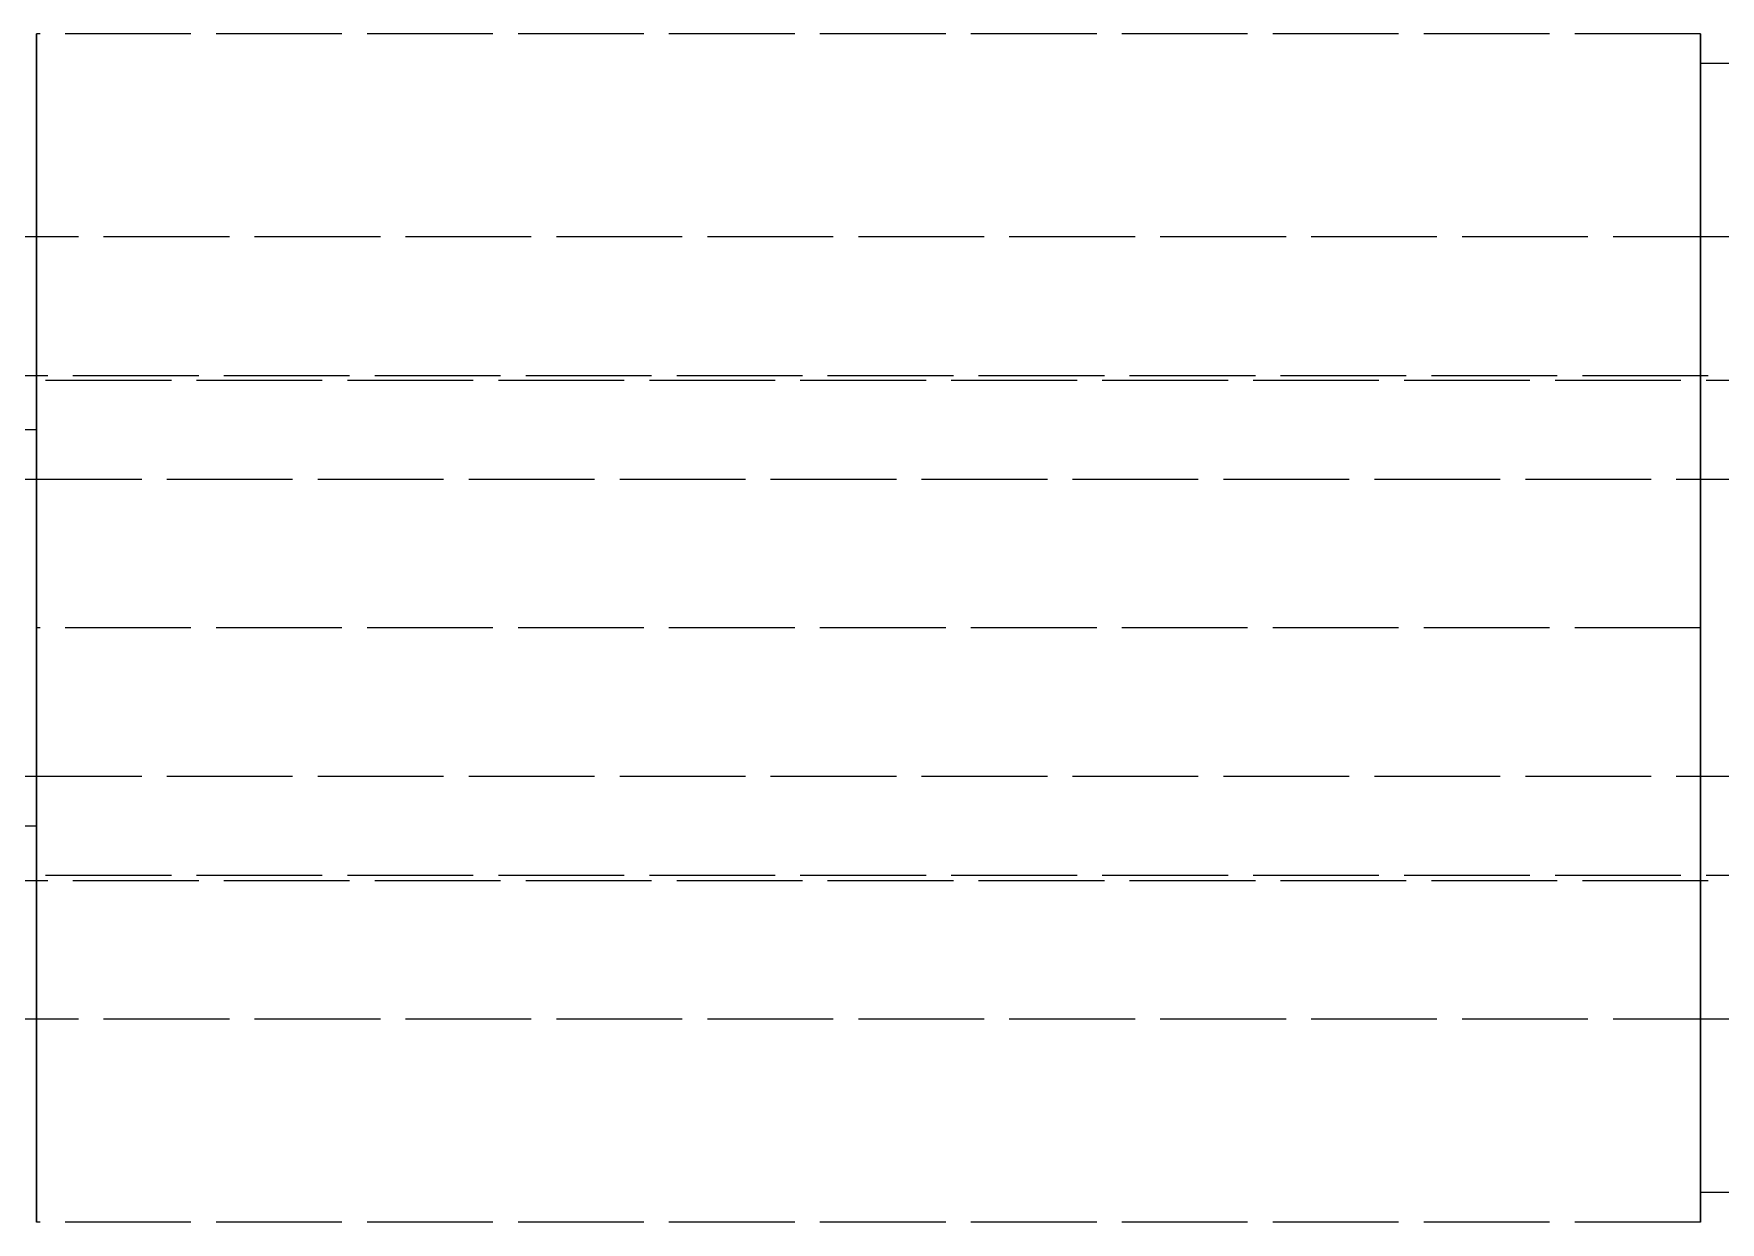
# Model space of a CAD drawing. Header units: millimetres. Extents: x -13 to 272, y -50 to 160.
# Drawn here: x 105.35 to 122.38, y 10.39 to 22.39 of the extents above; entities that cross this region are included whole.
import ezdxf

# ---------------------------------------------------------------- set-up
doc = ezdxf.new("R2010")
doc.units = ezdxf.units.MM
doc.linetypes.add('DASHED', pattern=[1.524, 1.27, -0.254])
doc.layers.add('HIDDEN', color=8, linetype='DASHED')

msp = doc.modelspace()

# ---------------------------------------------------------------- linework, layer by layer
at = {"layer": 'HIDDEN'}
for points in [[(105.375, 16.395), (105.375, 16.49024), (105.375, 16.58548), (105.375, 16.68071), (105.375, 16.77595), (105.375, 16.87119), (105.375, 16.96643), (105.375, 17.06167), (105.375, 17.1569), (105.375, 17.25214), (105.375, 17.34738), (105.375, 17.44262), (105.375, 17.53786), (105.375, 17.6331), (105.375, 17.72833), (105.375, 17.82357), (105.375, 17.91881), (105.375, 18.01405), (105.375, 18.10929), (105.375, 18.20452), (105.375, 18.29976), (105.375, 18.395), (105.375, 18.49024), (105.375, 18.58548), (105.375, 18.68071), (105.375, 18.77595), (105.375, 18.87119), (105.375, 18.96643), (105.375, 19.06167), (105.375, 19.1569), (105.375, 19.25214), (105.375, 19.34738), (105.375, 19.44262), (105.375, 19.53786), (105.375, 19.6331), (105.375, 19.72833), (105.375, 19.82357), (105.375, 19.91881), (105.375, 20.01405), (105.375, 20.10929), (105.375, 20.20452), (105.375, 20.29976), (105.375, 20.395), (105.375, 20.49024), (105.375, 20.58548), (105.375, 20.68071), (105.375, 20.77595), (105.375, 20.87119), (105.375, 20.96643), (105.375, 21.06167), (105.375, 21.1569), (105.375, 21.25214), (105.375, 21.34738), (105.375, 21.44262), (105.375, 21.53786), (105.375, 21.6331), (105.375, 21.72833), (105.375, 21.82357), (105.375, 21.91881), (105.375, 22.01405), (105.375, 22.10929), (105.375, 22.20452), (105.375, 22.29976), (105.375, 22.395)], [(105.375, 22.395), (105.375, 22.20452), (105.375, 22.01405), (105.375, 21.82357), (105.375, 21.6331), (105.375, 21.44262), (105.375, 21.25214), (105.375, 21.06167), (105.375, 20.87119), (105.375, 20.68071), (105.375, 20.49024), (105.375, 20.29976), (105.375, 20.10929), (105.375, 19.91881), (105.375, 19.72833), (105.375, 19.53786), (105.375, 19.34738), (105.375, 19.1569), (105.375, 18.96643), (105.375, 18.77595), (105.375, 18.58548), (105.375, 18.395), (105.375, 18.20452), (105.375, 18.01405), (105.375, 17.82357), (105.375, 17.6331), (105.375, 17.44262), (105.375, 17.25214), (105.375, 17.06167), (105.375, 16.87119), (105.375, 16.68071), (105.375, 16.49024), (105.375, 16.29976), (105.375, 16.10929), (105.375, 15.91881), (105.375, 15.72833), (105.375, 15.53786), (105.375, 15.34738), (105.375, 15.1569), (105.375, 14.96643), (105.375, 14.77595), (105.375, 14.58548), (105.375, 14.395), (105.375, 14.20452), (105.375, 14.01405), (105.375, 13.82357), (105.375, 13.6331), (105.375, 13.44262), (105.375, 13.25214), (105.375, 13.06167), (105.375, 12.87119), (105.375, 12.68071), (105.375, 12.49024), (105.375, 12.29976), (105.375, 12.10929), (105.375, 11.91881), (105.375, 11.72833), (105.375, 11.53786), (105.375, 11.34738), (105.375, 11.1569), (105.375, 10.96643), (105.375, 10.77595), (105.375, 10.58548), (105.375, 10.395)], [(122.175, 22.395), (105.375, 22.395)], [(122.175, 16.395), (122.175, 16.49024), (122.175, 16.58548), (122.175, 16.68071), (122.175, 16.77595), (122.175, 16.87119), (122.175, 16.96643), (122.175, 17.06167), (122.175, 17.1569), (122.175, 17.25214), (122.175, 17.34738), (122.175, 17.44262), (122.175, 17.53786), (122.175, 17.6331), (122.175, 17.72833), (122.175, 17.82357), (122.175, 17.91881), (122.175, 18.01405), (122.175, 18.10929), (122.175, 18.20452), (122.175, 18.29976), (122.175, 18.395), (122.175, 18.49024), (122.175, 18.58548), (122.175, 18.68071), (122.175, 18.77595), (122.175, 18.87119), (122.175, 18.96643), (122.175, 19.06167), (122.175, 19.1569), (122.175, 19.25214), (122.175, 19.34738), (122.175, 19.44262), (122.175, 19.53786), (122.175, 19.6331), (122.175, 19.72833), (122.175, 19.82357), (122.175, 19.91881), (122.175, 20.01405), (122.175, 20.10929), (122.175, 20.20452), (122.175, 20.29976), (122.175, 20.395), (122.175, 20.49024), (122.175, 20.58548), (122.175, 20.68071), (122.175, 20.77595), (122.175, 20.87119), (122.175, 20.96643), (122.175, 21.06167), (122.175, 21.1569), (122.175, 21.25214), (122.175, 21.34738), (122.175, 21.44262), (122.175, 21.53786), (122.175, 21.6331), (122.175, 21.72833), (122.175, 21.82357), (122.175, 21.91881), (122.175, 22.01405), (122.175, 22.10929), (122.175, 22.20452), (122.175, 22.29976), (122.175, 22.395)], [(122.175, 22.395), (122.175, 22.20452), (122.175, 22.01405), (122.175, 21.82357), (122.175, 21.6331), (122.175, 21.44262), (122.175, 21.25214), (122.175, 21.06167), (122.175, 20.87119), (122.175, 20.68071), (122.175, 20.49024), (122.175, 20.29976), (122.175, 20.10929), (122.175, 19.91881), (122.175, 19.72833), (122.175, 19.53786), (122.175, 19.34738), (122.175, 19.1569), (122.175, 18.96643), (122.175, 18.77595), (122.175, 18.58548), (122.175, 18.395), (122.175, 18.20452), (122.175, 18.01405), (122.175, 17.82357), (122.175, 17.6331), (122.175, 17.44262), (122.175, 17.25214), (122.175, 17.06167), (122.175, 16.87119), (122.175, 16.68071), (122.175, 16.49024), (122.175, 16.29976), (122.175, 16.10929), (122.175, 15.91881), (122.175, 15.72833), (122.175, 15.53786), (122.175, 15.34738), (122.175, 15.1569), (122.175, 14.96643), (122.175, 14.77595), (122.175, 14.58548), (122.175, 14.395), (122.175, 14.20452), (122.175, 14.01405), (122.175, 13.82357), (122.175, 13.6331), (122.175, 13.44262), (122.175, 13.25214), (122.175, 13.06167), (122.175, 12.87119), (122.175, 12.68071), (122.175, 12.49024), (122.175, 12.29976), (122.175, 12.10929), (122.175, 11.91881), (122.175, 11.72833), (122.175, 11.53786), (122.175, 11.34738), (122.175, 11.1569), (122.175, 10.96643), (122.175, 10.77595), (122.175, 10.58548), (122.175, 10.395)], [(122.175, 16.395), (122.175, 16.48548), (122.175, 16.57595), (122.175, 16.66643), (122.175, 16.7569), (122.175, 16.84738), (122.175, 16.93786), (122.175, 17.02833), (122.175, 17.11881), (122.175, 17.20929), (122.175, 17.29976), (122.175, 17.39024), (122.175, 17.48071), (122.175, 17.57119), (122.175, 17.66167), (122.175, 17.75214), (122.175, 17.84262), (122.175, 17.9331), (122.175, 18.02357), (122.175, 18.11405), (122.175, 18.20452), (122.175, 18.295), (122.175, 18.38548), (122.175, 18.47595), (122.175, 18.56643), (122.175, 18.6569), (122.175, 18.74738), (122.175, 18.83786), (122.175, 18.92833), (122.175, 19.01881), (122.175, 19.10929), (122.175, 19.19976), (122.175, 19.29024), (122.175, 19.38071), (122.175, 19.47119), (122.175, 19.56167), (122.175, 19.65214), (122.175, 19.74262), (122.175, 19.8331), (122.175, 19.92357), (122.175, 20.01405), (122.175, 20.10452), (122.175, 20.195), (122.175, 20.28548), (122.175, 20.37595), (122.175, 20.46643), (122.175, 20.5569), (122.175, 20.64738), (122.175, 20.73786), (122.175, 20.82833), (122.175, 20.91881), (122.175, 21.00929), (122.175, 21.09976), (122.175, 21.19024), (122.175, 21.28071), (122.175, 21.37119), (122.175, 21.46167), (122.175, 21.55214), (122.175, 21.64262), (122.175, 21.7331), (122.175, 21.82357), (122.175, 21.91405), (122.175, 22.00452), (122.175, 22.095)], [(122.175, 22.095), (122.175, 21.91405), (122.175, 21.7331), (122.175, 21.55214), (122.175, 21.37119), (122.175, 21.19024), (122.175, 21.00929), (122.175, 20.82833), (122.175, 20.64738), (122.175, 20.46643), (122.175, 20.28548), (122.175, 20.10452), (122.175, 19.92357), (122.175, 19.74262), (122.175, 19.56167), (122.175, 19.38071), (122.175, 19.19976), (122.175, 19.01881), (122.175, 18.83786), (122.175, 18.6569), (122.175, 18.47595), (122.175, 18.295), (122.175, 18.11405), (122.175, 17.9331), (122.175, 17.75214), (122.175, 17.57119), (122.175, 17.39024), (122.175, 17.20929), (122.175, 17.02833), (122.175, 16.84738), (122.175, 16.66643), (122.175, 16.48548), (122.175, 16.30452), (122.175, 16.12357), (122.175, 15.94262), (122.175, 15.76167), (122.175, 15.58071), (122.175, 15.39976), (122.175, 15.21881), (122.175, 15.03786), (122.175, 14.8569), (122.175, 14.67595), (122.175, 14.495), (122.175, 14.31405), (122.175, 14.1331), (122.175, 13.95214), (122.175, 13.77119), (122.175, 13.59024), (122.175, 13.40929), (122.175, 13.22833), (122.175, 13.04738), (122.175, 12.86643), (122.175, 12.68548), (122.175, 12.50452), (122.175, 12.32357), (122.175, 12.14262), (122.175, 11.96167), (122.175, 11.78071), (122.175, 11.59976), (122.175, 11.41881), (122.175, 11.23786), (122.175, 11.0569), (122.175, 10.87595), (122.175, 10.695)], [(122.575, 22.095), (122.175, 22.095)], [(142.375, 20.345), (104.175, 20.345)], [(95.075, 18.945), (142.375, 18.945)], [(147.885, 18.895), (90.575, 18.895)], [(105.375, 18.395), (104.375, 18.395)], [(105.375, 16.395), (105.375, 16.42675), (105.375, 16.45849), (105.375, 16.49024), (105.375, 16.52198), (105.375, 16.55373), (105.375, 16.58548), (105.375, 16.61722), (105.375, 16.64897), (105.375, 16.68071), (105.375, 16.71246), (105.375, 16.74421), (105.375, 16.77595), (105.375, 16.8077), (105.375, 16.83944), (105.375, 16.87119), (105.375, 16.90294), (105.375, 16.93468), (105.375, 16.96643), (105.375, 16.99817), (105.375, 17.02992), (105.375, 17.06167), (105.375, 17.09341), (105.375, 17.12516), (105.375, 17.1569), (105.375, 17.18865), (105.375, 17.2204), (105.375, 17.25214), (105.375, 17.28389), (105.375, 17.31563), (105.375, 17.34738), (105.375, 17.37913), (105.375, 17.41087), (105.375, 17.44262), (105.375, 17.47437), (105.375, 17.50611), (105.375, 17.53786), (105.375, 17.5696), (105.375, 17.60135), (105.375, 17.6331), (105.375, 17.66484), (105.375, 17.69659), (105.375, 17.72833), (105.375, 17.76008), (105.375, 17.79183), (105.375, 17.82357), (105.375, 17.85532), (105.375, 17.88706), (105.375, 17.91881), (105.375, 17.95056), (105.375, 17.9823), (105.375, 18.01405), (105.375, 18.04579), (105.375, 18.07754), (105.375, 18.10929), (105.375, 18.14103), (105.375, 18.17278), (105.375, 18.20452), (105.375, 18.23627), (105.375, 18.26802), (105.375, 18.29976), (105.375, 18.33151), (105.375, 18.36325), (105.375, 18.395)], [(105.375, 18.395), (105.375, 18.33151), (105.375, 18.26802), (105.375, 18.20452), (105.375, 18.14103), (105.375, 18.07754), (105.375, 18.01405), (105.375, 17.95056), (105.375, 17.88706), (105.375, 17.82357), (105.375, 17.76008), (105.375, 17.69659), (105.375, 17.6331), (105.375, 17.5696), (105.375, 17.50611), (105.375, 17.44262), (105.375, 17.37913), (105.375, 17.31563), (105.375, 17.25214), (105.375, 17.18865), (105.375, 17.12516), (105.375, 17.06167), (105.375, 16.99817), (105.375, 16.93468), (105.375, 16.87119), (105.375, 16.8077), (105.375, 16.74421), (105.375, 16.68071), (105.375, 16.61722), (105.375, 16.55373), (105.375, 16.49024), (105.375, 16.42675), (105.375, 16.36325), (105.375, 16.29976), (105.375, 16.23627), (105.375, 16.17278), (105.375, 16.10929), (105.375, 16.04579), (105.375, 15.9823), (105.375, 15.91881), (105.375, 15.85532), (105.375, 15.79183), (105.375, 15.72833), (105.375, 15.66484), (105.375, 15.60135), (105.375, 15.53786), (105.375, 15.47437), (105.375, 15.41087), (105.375, 15.34738), (105.375, 15.28389), (105.375, 15.2204), (105.375, 15.1569), (105.375, 15.09341), (105.375, 15.02992), (105.375, 14.96643), (105.375, 14.90294), (105.375, 14.83944), (105.375, 14.77595), (105.375, 14.71246), (105.375, 14.64897), (105.375, 14.58548), (105.375, 14.52198), (105.375, 14.45849), (105.375, 14.395)], [(147.585, 17.895), (90.875, 17.895)], [(122.175, 16.395), (105.375, 16.395)], [(105.375, 10.395), (105.375, 10.49024), (105.375, 10.58548), (105.375, 10.68071), (105.375, 10.77595), (105.375, 10.87119), (105.375, 10.96643), (105.375, 11.06167), (105.375, 11.1569), (105.375, 11.25214), (105.375, 11.34738), (105.375, 11.44262), (105.375, 11.53786), (105.375, 11.6331), (105.375, 11.72833), (105.375, 11.82357), (105.375, 11.91881), (105.375, 12.01405), (105.375, 12.10929), (105.375, 12.20452), (105.375, 12.29976), (105.375, 12.395), (105.375, 12.49024), (105.375, 12.58548), (105.375, 12.68071), (105.375, 12.77595), (105.375, 12.87119), (105.375, 12.96643), (105.375, 13.06167), (105.375, 13.1569), (105.375, 13.25214), (105.375, 13.34738), (105.375, 13.44262), (105.375, 13.53786), (105.375, 13.6331), (105.375, 13.72833), (105.375, 13.82357), (105.375, 13.91881), (105.375, 14.01405), (105.375, 14.10929), (105.375, 14.20452), (105.375, 14.29976), (105.375, 14.395), (105.375, 14.49024), (105.375, 14.58548), (105.375, 14.68071), (105.375, 14.77595), (105.375, 14.87119), (105.375, 14.96643), (105.375, 15.06167), (105.375, 15.1569), (105.375, 15.25214), (105.375, 15.34738), (105.375, 15.44262), (105.375, 15.53786), (105.375, 15.6331), (105.375, 15.72833), (105.375, 15.82357), (105.375, 15.91881), (105.375, 16.01405), (105.375, 16.10929), (105.375, 16.20452), (105.375, 16.29976), (105.375, 16.395)], [(105.375, 14.395), (105.375, 14.42675), (105.375, 14.45849), (105.375, 14.49024), (105.375, 14.52198), (105.375, 14.55373), (105.375, 14.58548), (105.375, 14.61722), (105.375, 14.64897), (105.375, 14.68071), (105.375, 14.71246), (105.375, 14.74421), (105.375, 14.77595), (105.375, 14.8077), (105.375, 14.83944), (105.375, 14.87119), (105.375, 14.90294), (105.375, 14.93468), (105.375, 14.96643), (105.375, 14.99817), (105.375, 15.02992), (105.375, 15.06167), (105.375, 15.09341), (105.375, 15.12516), (105.375, 15.1569), (105.375, 15.18865), (105.375, 15.2204), (105.375, 15.25214), (105.375, 15.28389), (105.375, 15.31563), (105.375, 15.34738), (105.375, 15.37913), (105.375, 15.41087), (105.375, 15.44262), (105.375, 15.47437), (105.375, 15.50611), (105.375, 15.53786), (105.375, 15.5696), (105.375, 15.60135), (105.375, 15.6331), (105.375, 15.66484), (105.375, 15.69659), (105.375, 15.72833), (105.375, 15.76008), (105.375, 15.79183), (105.375, 15.82357), (105.375, 15.85532), (105.375, 15.88706), (105.375, 15.91881), (105.375, 15.95056), (105.375, 15.9823), (105.375, 16.01405), (105.375, 16.04579), (105.375, 16.07754), (105.375, 16.10929), (105.375, 16.14103), (105.375, 16.17278), (105.375, 16.20452), (105.375, 16.23627), (105.375, 16.26802), (105.375, 16.29976), (105.375, 16.33151), (105.375, 16.36325), (105.375, 16.395)], [(122.175, 10.695), (122.175, 10.78548), (122.175, 10.87595), (122.175, 10.96643), (122.175, 11.0569), (122.175, 11.14738), (122.175, 11.23786), (122.175, 11.32833), (122.175, 11.41881), (122.175, 11.50929), (122.175, 11.59976), (122.175, 11.69024), (122.175, 11.78071), (122.175, 11.87119), (122.175, 11.96167), (122.175, 12.05214), (122.175, 12.14262), (122.175, 12.2331), (122.175, 12.32357), (122.175, 12.41405), (122.175, 12.50452), (122.175, 12.595), (122.175, 12.68548), (122.175, 12.77595), (122.175, 12.86643), (122.175, 12.9569), (122.175, 13.04738), (122.175, 13.13786), (122.175, 13.22833), (122.175, 13.31881), (122.175, 13.40929), (122.175, 13.49976), (122.175, 13.59024), (122.175, 13.68071), (122.175, 13.77119), (122.175, 13.86167), (122.175, 13.95214), (122.175, 14.04262), (122.175, 14.1331), (122.175, 14.22357), (122.175, 14.31405), (122.175, 14.40452), (122.175, 14.495), (122.175, 14.58548), (122.175, 14.67595), (122.175, 14.76643), (122.175, 14.8569), (122.175, 14.94738), (122.175, 15.03786), (122.175, 15.12833), (122.175, 15.21881), (122.175, 15.30929), (122.175, 15.39976), (122.175, 15.49024), (122.175, 15.58071), (122.175, 15.67119), (122.175, 15.76167), (122.175, 15.85214), (122.175, 15.94262), (122.175, 16.0331), (122.175, 16.12357), (122.175, 16.21405), (122.175, 16.30452), (122.175, 16.395)], [(122.175, 10.395), (122.175, 10.49024), (122.175, 10.58548), (122.175, 10.68071), (122.175, 10.77595), (122.175, 10.87119), (122.175, 10.96643), (122.175, 11.06167), (122.175, 11.1569), (122.175, 11.25214), (122.175, 11.34738), (122.175, 11.44262), (122.175, 11.53786), (122.175, 11.6331), (122.175, 11.72833), (122.175, 11.82357), (122.175, 11.91881), (122.175, 12.01405), (122.175, 12.10929), (122.175, 12.20452), (122.175, 12.29976), (122.175, 12.395), (122.175, 12.49024), (122.175, 12.58548), (122.175, 12.68071), (122.175, 12.77595), (122.175, 12.87119), (122.175, 12.96643), (122.175, 13.06167), (122.175, 13.1569), (122.175, 13.25214), (122.175, 13.34738), (122.175, 13.44262), (122.175, 13.53786), (122.175, 13.6331), (122.175, 13.72833), (122.175, 13.82357), (122.175, 13.91881), (122.175, 14.01405), (122.175, 14.10929), (122.175, 14.20452), (122.175, 14.29976), (122.175, 14.395), (122.175, 14.49024), (122.175, 14.58548), (122.175, 14.68071), (122.175, 14.77595), (122.175, 14.87119), (122.175, 14.96643), (122.175, 15.06167), (122.175, 15.1569), (122.175, 15.25214), (122.175, 15.34738), (122.175, 15.44262), (122.175, 15.53786), (122.175, 15.6331), (122.175, 15.72833), (122.175, 15.82357), (122.175, 15.91881), (122.175, 16.01405), (122.175, 16.10929), (122.175, 16.20452), (122.175, 16.29976), (122.175, 16.395)], [(147.585, 14.895), (90.875, 14.895)], [(105.375, 14.395), (104.375, 14.395)], [(147.885, 13.895), (90.575, 13.895)], [(95.075, 13.845), (142.375, 13.845)], [(142.375, 12.445), (104.175, 12.445)], [(122.575, 10.695), (122.175, 10.695)], [(122.175, 10.395), (105.375, 10.395)]]:
    msp.add_lwpolyline(points, dxfattribs=at)

doc.saveas('drawing.dxf')
